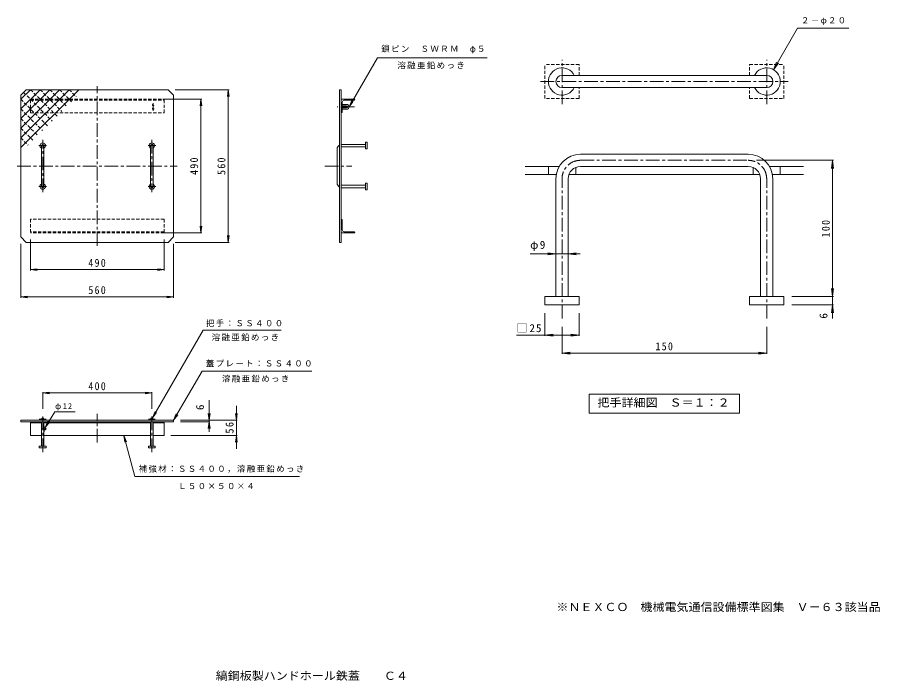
# Model space of a CAD drawing. Units: millimetres, scale not verified, with parts at other scales. Extents: x -1360 to 1801, y -1348 to 1086.
import ezdxf
from ezdxf.enums import TextEntityAlignment as Align

# ---------------------------------------------------------------- set-up
doc = ezdxf.new("R2010")
doc.units = ezdxf.units.MM
doc.header["$LTSCALE"] = 10
for name, pattern in [('CHAIN1', [8, 5, -1, 1, -1]), ('CHAIN2', [12, 9, -1, 1, -1]), ('DASHED1', [1.8, 1.2, -0.6])]:
    doc.linetypes.add(name, pattern=pattern)
for name, color, linetype, lineweight in [('C-0', 7, 'CHAIN2', 18), ('C-1', 2, 'Continuous', 18), ('C-2', 3, 'Continuous', 18), ('C-3', 4, 'Continuous', 18), ('C-4', 7, 'Continuous', 18), ('C-5', 7, 'Continuous', 18), ('C-6', 6, 'Continuous', 9), ('C-E', 7, 'Continuous', 18), ('D-2', 3, 'Continuous', 18), ('D-4', 7, 'Continuous', 18), ('D-6', 6, 'Continuous', 9)]:
    doc.layers.add(name, color=color, linetype=linetype, lineweight=lineweight)
doc.layers.add('F-4_F-4ﾚｲﾔ', color=2, linetype='Continuous')
doc.styles.add('ＭＳ ゴシック', font='')
doc.styles.get('ＭＳ ゴシック').set_extended_font_data('MS Gothic')

msp = doc.modelspace()

# ---------------------------------------------------------------- linework, layer by layer
at = {"layer": 'C-0'}
for p, q in [((-1269.5, -423.22), (-1252.83, -423.22)), ((-1261.79, -434.24), (-1261.79, -414.06))]:
    msp.add_line(p, q, dxfattribs=at)
at = {"layer": 'C-1', "linetype": 'DASHED1'}
for p, q in [((-1311.79, 785.08), (-821.79, 785.08)), ((-1311.79, 735.08), (-1311.79, 785.08)), ((-1311.79, 781.08), (-821.79, 781.08)), ((-821.79, 735.08), (-821.79, 785.08)), ((-1311.79, 735.08), (-821.79, 735.08)), ((-821.79, 345.08), (-1311.79, 345.08)), ((-1311.79, 345.08), (-1311.79, 295.08)), ((-821.79, 345.08), (-821.79, 295.08)), ((-821.79, 299.08), (-1311.79, 299.08)), ((-821.79, 295.08), (-1311.79, 295.08))]:
    msp.add_line(p, q, dxfattribs=at)
at = {"layer": 'C-1'}
for p, q in [((-122.95, 785.08), (-172.95, 785.08)), ((-168.95, 774.58), (-168.95, 738.08)), ((-162.45, 781.08), (-125.95, 781.08)), ((-122.95, 784.08), (-122.95, 785.08)), ((-171.95, 735.08), (-172.95, 735.08)), ((-171.95, 345.08), (-172.95, 345.08)), ((-168.95, 305.58), (-168.95, 342.08)), ((-122.95, 295.08), (-172.95, 295.08)), ((-162.45, 299.08), (-125.95, 299.08)), ((-122.95, 296.08), (-122.95, 295.08)), ((-1311.79, -448.22), (-1311.79, -398.22)), ((-1311.79, -402.22), (-1271.29, -402.22)), ((-1262.29, -402.22), (-871.29, -402.22)), ((-862.29, -402.22), (-821.79, -402.22)), ((-821.79, -448.22), (-821.79, -398.22)), ((-1271.29, -448.22), (-1311.79, -448.22)), ((-871.29, -448.22), (-1262.29, -448.22)), ((-821.79, -448.22), (-862.29, -448.22))]:
    msp.add_line(p, q, dxfattribs=at)
for centre, radius, start, end in [((-162.45, 774.58), 6.5, 90, 180), ((-125.95, 784.08), 3, 270, 0), ((-171.95, 738.08), 3, 270, 0), ((-171.95, 342.08), 3, 0, 90), ((-162.45, 305.58), 6.5, 180, 270), ((-125.95, 296.08), 3, 0, 90), ((-1261.79, -423.22), 6, 270, 90)]:
    msp.add_arc(centre, radius, start, end, dxfattribs=at)
at = {"layer": 'C-2', "linetype": 'CHAIN1'}
for p, q in [((-1066.79, 246.86), (-1066.79, 833.29)), ((-1360.01, 540.08), (-773.57, 540.08)), ((-233.05, 540.08), (-134.31, 540.08)), ((-1066.79, -474.06), (-1066.79, -369.08))]:
    msp.add_line(p, q, dxfattribs=at)
at = {"layer": 'C-2'}
for p, q in [((-1346.79, 800.08), (-1326.79, 820.08)), ((-1346.79, 280.08), (-1346.79, 800.08)), ((-1326.79, 820.08), (-806.79, 820.08)), ((-806.79, 820.08), (-786.79, 800.08)), ((-786.79, 800.08), (-786.79, 280.08)), ((-178.95, 260.08), (-178.95, 820.08)), ((-178.95, 820.08), (-172.95, 820.08)), ((-172.95, 260.08), (-172.95, 820.08)), ((-1346.79, 280.08), (-1326.79, 260.08)), ((-1326.79, 260.08), (-806.79, 260.08)), ((-806.79, 260.08), (-786.79, 280.08)), ((-178.95, 260.08), (-172.95, 260.08)), ((-1346.79, -392.22), (-786.79, -392.22)), ((-1346.79, -398.22), (-1346.79, -392.22)), ((-1346.79, -398.22), (-786.79, -398.22)), ((-786.79, -398.22), (-786.79, -392.22))]:
    msp.add_line(p, q, dxfattribs=at)
at = {"layer": 'C-2', "color": 6, "lineweight": 9}
for p, q in [((-1346.79, 784.72), (-1311.44, 820.08)), ((-1346.79, 749.37), (-1276.08, 820.08)), ((-1346.79, 714.01), (-1240.73, 820.08)), ((-1346.79, 678.65), (-1205.37, 820.08)), ((-1346.79, 607.94), (-1134.66, 820.08)), ((-1346.79, 643.3), (-1170.02, 820.08))]:
    msp.add_line(p, q, dxfattribs=at)
at = {"layer": 'C-2', "color": 6, "linetype": 'DASHED1', "lineweight": 9}
for p, q in [((-1336.79, 810.08), (-1231.89, 705.17)), ((-1311.44, 820.08), (-1214.21, 722.85)), ((-1276.08, 820.08), (-1196.53, 740.53)), ((-1240.73, 820.08), (-1178.85, 758.21)), ((-1205.37, 820.08), (-1161.18, 775.88)), ((-1170.01, 820.08), (-1143.5, 793.56)), ((-1346.79, 784.72), (-1249.57, 687.49)), ((-1346.79, 749.37), (-1267.24, 669.82)), ((-1346.79, 714.01), (-1284.92, 652.14)), ((-1346.79, 678.66), (-1302.6, 634.46)), ((-1346.79, 643.3), (-1320.28, 616.78))]:
    msp.add_line(p, q, dxfattribs=at)
at = {"layer": 'C-2'}
for centre, start, end in [((-1266.79, 615.08), 296.74321, 243.25679), ((-866.79, 615.08), 296.74321, 243.25679), ((-1266.79, 465.08), 116.74321, 63.25679), ((-866.79, 465.08), 116.74321, 63.25679)]:
    msp.add_arc(centre, 10, start, end, dxfattribs=at)
at = {"layer": 'C-3', "linetype": 'CHAIN2'}
msp.add_line((-861.79, 743.08), (-861.79, 771.08), dxfattribs=at)
at = {"layer": 'C-3'}
for p, q in [((-168.95, 761.08), (-168.95, 766.08)), ((-168.95, 766.08), (-152.92, 766.08)), ((-168.95, 761.08), (-152.93, 761.08)), ((-168.95, 748.08), (-168.95, 753.08)), ((-168.95, 753.08), (-152.95, 753.08)), ((-168.95, 748.08), (-152.95, 748.08))]:
    msp.add_line(p, q, dxfattribs=at)
at = {"layer": 'C-3', "linetype": 'CHAIN1'}
msp.add_line((-124.58, 757.08), (-187.99, 757.08), dxfattribs=at)
at = {"layer": 'C-3', "linetype": 'DASHED1'}
for centre in [(-861.79, 763.58), (-861.79, 750.58)]:
    msp.add_circle(centre, 2.5, dxfattribs=at)
at = {"layer": 'C-3'}
for radius, end in [(9, 90), (4, 89.65162)]:
    msp.add_arc((-152.95, 757.08), radius, 270, end, dxfattribs=at)
at = {"layer": 'C-4'}
for p, q in [((-781.79, 820.08), (-583.79, 820.08)), ((-586.79, 820.08), (-590.05, 795.29)), ((-586.79, 260.08), (-586.79, 820.08)), ((-586.79, 820.08), (-583.53, 795.29)), ((-826.79, 785.08), (-683.79, 785.08)), ((-686.79, 785.08), (-690.05, 760.29)), ((-686.79, 295.08), (-686.79, 785.08)), ((-686.79, 785.08), (-683.53, 760.29)), ((-686.79, 295.08), (-690.05, 319.86)), ((-686.79, 295.08), (-683.53, 319.86)), ((-826.79, 295.08), (-683.79, 295.08)), ((-586.79, 260.08), (-590.05, 284.86)), ((-586.79, 260.08), (-583.53, 284.86)), ((-1346.79, 255.08), (-1346.79, 57.08)), ((-1311.79, 270.08), (-1311.79, 157.08)), ((-821.79, 270.08), (-821.79, 157.08)), ((-786.79, 255.08), (-786.79, 57.08)), ((-781.79, 260.08), (-583.79, 260.08)), ((-1311.79, 160.08), (-1287.01, 163.34)), ((-1311.79, 160.08), (-821.79, 160.08)), ((-1311.79, 160.08), (-1287.01, 156.81)), ((-821.79, 160.08), (-846.58, 163.34)), ((-821.79, 160.08), (-846.58, 156.81)), ((-1346.79, 60.08), (-1322.01, 63.34)), ((-786.79, 60.08), (-811.58, 63.34)), ((-1346.79, 60.08), (-786.79, 60.08)), ((-1346.79, 60.08), (-1322.01, 56.81)), ((-786.79, 60.08), (-811.58, 56.81)), ((-1266.79, -292.22), (-1242.01, -288.96)), ((-1266.79, -350.42), (-1266.79, -289.22)), ((-1266.79, -292.22), (-866.79, -292.22)), ((-1266.79, -292.22), (-1242.01, -295.48)), ((-866.79, -292.22), (-891.58, -288.96)), ((-866.79, -292.22), (-891.58, -295.48)), ((-866.79, -350.42), (-866.79, -289.22)), ((-656.79, -318.3), (-656.79, -434.92)), ((-556.79, -339.87), (-556.79, -496.94)), ((-656.79, -392.22), (-660.05, -367.43)), ((-656.79, -392.22), (-653.53, -367.43)), ((-556.79, -392.22), (-560.05, -367.43)), ((-556.79, -392.22), (-553.53, -367.43)), ((-761.79, -392.22), (-553.79, -392.22)), ((-761.79, -398.22), (-653.79, -398.22)), ((-656.79, -398.22), (-660.05, -423.01)), ((-656.79, -398.22), (-653.53, -423.01)), ((-796.79, -448.22), (-553.79, -448.22)), ((-556.79, -448.22), (-560.05, -473.01)), ((-556.79, -448.22), (-553.53, -473.01))]:
    msp.add_line(p, q, dxfattribs=at)
at = {"layer": 'C-5'}
for p, q in [((-143.95, 757.08), (-128.73, 776.91)), ((-1222.77, -361.31), (-1147.95, -361.31)), ((-1257.73, -418.97), (-1242.09, -399.46))]:
    msp.add_line(p, q, dxfattribs=at)
for points in [[(-40.03, 937.08), (-143.95, 757.08), (-134.38, 780.17)], [(-1222.77, -361.31), (-1257.73, -418.97), (-1247.67, -396.08)]]:
    msp.add_lwpolyline(points, dxfattribs=at)
at = {"layer": 'C-6', "linetype": 'CHAIN1'}
for p, q in [((-1266.79, 444.31), (-1266.79, 635.84)), ((-866.79, 635.84), (-866.79, 444.31)), ((-1280.95, 615.08), (-1252.82, 615.08)), ((-852.63, 615.08), (-880.77, 615.08)), ((-1280.95, 465.08), (-1252.82, 465.08)), ((-852.63, 465.08), (-880.77, 465.08)), ((-1266.79, -508.88), (-1266.79, -375.42)), ((-866.79, -508.88), (-866.79, -375.42)), ((-1279.52, -387.72), (-1254.27, -387.72)), ((-854.06, -387.72), (-879.31, -387.72))]:
    msp.add_line(p, q, dxfattribs=at)
at = {"layer": 'C-6'}
for p, q in [((-1271.29, 465.08), (-1271.29, 615.08)), ((-1262.29, 465.08), (-1262.29, 615.08)), ((-871.29, 615.08), (-871.29, 465.08)), ((-862.29, 615.08), (-862.29, 465.08)), ((-187.95, 478.58), (-187.95, 601.58)), ((-169.95, 619.58), (-83.45, 619.58)), ((-169.95, 610.58), (-83.45, 610.58)), ((-83.45, 602.58), (-83.45, 627.58)), ((-83.45, 627.58), (-77.45, 627.58)), ((-83.45, 602.58), (-77.45, 602.58)), ((-77.45, 602.58), (-77.45, 627.58)), ((-83.45, 477.58), (-83.45, 452.58)), ((-169.95, 469.58), (-83.45, 469.58)), ((-169.95, 460.58), (-83.45, 460.58)), ((-83.45, 452.58), (-77.45, 452.58)), ((-1271.29, -392.22), (-1271.29, -387.72)), ((-1271.29, -487.72), (-1271.29, -398.22)), ((-1262.29, -392.22), (-1262.29, -387.72)), ((-1262.29, -487.72), (-1262.29, -398.22)), ((-871.29, -392.22), (-871.29, -387.72)), ((-871.29, -487.72), (-871.29, -398.22)), ((-862.29, -392.22), (-862.29, -387.72)), ((-862.29, -487.72), (-862.29, -398.22)), ((-1279.29, -487.72), (-1254.29, -487.72)), ((-1279.29, -493.72), (-1279.29, -487.72)), ((-879.29, -493.72), (-879.29, -487.72)), ((-854.29, -487.72), (-879.29, -487.72)), ((-854.29, -493.72), (-879.29, -493.72)), ((-854.29, -493.72), (-854.29, -487.72))]:
    msp.add_line(p, q, dxfattribs=at)
for points in [[(-83.45, 477.58), (-77.45, 477.58), (-77.45, 452.58)], [(-1279.29, -493.72), (-1254.29, -493.72), (-1254.29, -487.72)]]:
    msp.add_lwpolyline(points, dxfattribs=at)
msp.add_circle((-866.79, -387.72), 4.5, dxfattribs=at)
for centre, radius, start, end in [((-1266.79, 615.08), 4.5, 0, 180), ((-866.79, 615.08), 4.5, 7.01646, 180), ((-169.95, 601.58), 18, 119.99998, 180), ((-169.95, 601.58), 18, 90, 99.59406), ((-169.95, 601.58), 9, 90, 109.47121), ((-169.95, 478.58), 18, 180, 240), ((-1266.79, 465.08), 4.5, 180, 0), ((-866.79, 465.08), 4.5, 180, 0), ((-169.95, 478.58), 9, 250.52878, 270), ((-169.95, 478.58), 18, 260.40593, 270), ((-1266.79, -387.72), 4.5, 9.05301, 0)]:
    msp.add_arc(centre, radius, start, end, dxfattribs=at)
at = {"layer": 'C-E'}
for p, q in [((-40.03, 937.08), (362.06, 937.08)), ((-864.54, -383.82), (-854.97, -360.73)), ((-864.54, -383.82), (-849.32, -363.99)), ((-786.79, -392.22), (-777.22, -369.12)), ((-786.79, -392.22), (-771.57, -372.39)), ((-969.29, -448.22), (-959.72, -471.32)), ((-969.29, -448.22), (-966.03, -473.01))]:
    msp.add_line(p, q, dxfattribs=at)
for points in [[(-864.54, -383.82), (-678.86, -62.22), (-393.33, -62.22)], [(-786.79, -392.22), (-682.87, -212.22), (-280.78, -212.22)], [(-969.29, -448.22), (-929.1, -598.22), (-325.2, -598.22)]]:
    msp.add_lwpolyline(points, dxfattribs=at)
at = {"layer": 'D-2'}
for p, q in [((626.11, 538.54), (501.08, 538.54)), ((586.55, 508.54), (586.55, 538.54)), ((1397, 538.54), (1522.03, 538.54)), ((1436.55, 508.54), (1436.55, 538.54)), ((615.31, 508.54), (501.08, 508.54)), ((661.63, 508.54), (1361.48, 508.54)), ((686.55, 508.54), (686.55, 535)), ((1336.55, 508.54), (1336.55, 535)), ((1407.8, 508.54), (1522.03, 508.54))]:
    msp.add_line(p, q, dxfattribs=at)
for centre, start, end in [((636.55, 850.08), 26.74368, 333.2563), ((1386.55, 850.08), 206.74368, 153.2563)]:
    msp.add_arc(centre, 50, start, end, dxfattribs=at)
at = {"layer": 'D-4'}
for p, q in [((1411.55, 893.38), (1499.54, 1045.77)), ((1499.54, 1045.77), (1687.42, 1045.77)), ((1411.55, 893.38), (1423.04, 921.09)), ((1411.55, 893.38), (1429.82, 917.18)), ((1349.05, 561.04), (1631.07, 561.04)), ((1628.07, 561.04), (1624.15, 531.3)), ((1628.07, -19.37), (1628.07, 561.04)), ((1628.07, 561.04), (1631.98, 531.3)), ((614.05, 218.35), (584.31, 222.26)), ((659.05, 218.35), (688.8, 222.26)), ((703.46, 218.35), (519.69, 218.35)), ((614.05, 218.35), (584.31, 214.43)), ((659.05, 218.35), (688.8, 214.43)), ((1628.07, 61.04), (1624.15, 90.79)), ((1628.07, 61.04), (1631.98, 90.79)), ((1479.05, 61.04), (1631.07, 61.04)), ((574.05, 1.04), (574.05, -82.89)), ((699.05, 1.04), (699.05, -82.89)), ((1479.05, 31.04), (1631.07, 31.04)), ((1628.07, 31.04), (1624.15, 1.3)), ((1628.07, 31.04), (1631.98, 1.3)), ((636.55, -49.54), (636.55, -149.16)), ((1386.55, -49.54), (1386.55, -149.16)), ((469.6, -79.89), (699.05, -79.89)), ((574.05, -79.89), (603.8, -75.97)), ((574.05, -79.89), (603.8, -83.8)), ((699.05, -79.89), (669.31, -75.97)), ((699.05, -79.89), (669.31, -83.8)), ((636.55, -146.16), (666.3, -142.25)), ((636.55, -146.16), (1386.55, -146.16)), ((636.55, -146.16), (666.3, -150.08)), ((1386.55, -146.16), (1356.81, -142.25)), ((1386.55, -146.16), (1356.81, -150.08))]:
    msp.add_line(p, q, dxfattribs=at)
at = {"layer": 'D-4', "color": 2}
for points in [[(1286.55, -366.16), (1286.55, -296.16), (736.55, -296.16)], [(1286.55, -366.16), (736.55, -366.16), (736.55, -296.16)]]:
    msp.add_lwpolyline(points, dxfattribs=at)
at = {"layer": 'D-6', "linetype": 'CHAIN1'}
for p, q in [((636.55, 767.1), (636.55, 929.25)), ((1386.55, 767.1), (1386.55, 929.25)), ((558.08, 850.08), (1465.03, 850.08)), ((704.05, 561.04), (1319.05, 561.04)), ((636.55, -19.54), (636.55, 493.54)), ((1386.55, -19.54), (1386.55, 493.54))]:
    msp.add_line(p, q, dxfattribs=at)
at = {"layer": 'D-6', "linetype": 'DASHED1'}
for p, q in [((574.05, 787.58), (574.05, 912.58)), ((699.05, 912.58), (574.05, 912.58)), ((699.05, 872.58), (699.05, 912.58)), ((1324.05, 872.58), (1324.05, 912.58)), ((1324.05, 912.58), (1449.05, 912.58)), ((1449.05, 787.58), (1449.05, 912.58)), ((699.05, 787.58), (699.05, 827.58)), ((1324.05, 787.58), (1324.05, 827.58)), ((699.05, 787.58), (574.05, 787.58)), ((1324.05, 787.58), (1449.05, 787.58))]:
    msp.add_line(p, q, dxfattribs=at)
at = {"layer": 'D-6'}
for p, q in [((636.55, 872.58), (1386.55, 872.58)), ((636.55, 827.58), (1386.55, 827.58)), ((704.05, 583.54), (1319.05, 583.54)), ((704.05, 538.54), (1319.05, 538.54)), ((614.05, 61.04), (614.05, 493.54)), ((659.05, 61.04), (659.05, 493.54)), ((1364.05, 61.04), (1364.05, 493.54)), ((1409.05, 61.04), (1409.05, 493.54)), ((574.05, 31.04), (574.05, 61.04)), ((699.05, 61.04), (574.05, 61.04)), ((699.05, 31.04), (699.05, 61.04)), ((1324.05, 61.04), (1449.05, 61.04)), ((1324.05, 31.04), (1324.05, 61.04)), ((699.05, 31.04), (574.05, 31.04))]:
    msp.add_line(p, q, dxfattribs=at)
msp.add_lwpolyline([(1324.05, 31.04), (1449.05, 31.04), (1449.05, 61.04)], dxfattribs=at)
for centre, radius, start, end in [((636.55, 850.08), 22.5, 90, 270), ((1386.55, 850.08), 22.5, 270, 90), ((704.05, 493.54), 90, 90, 180), ((1319.05, 493.54), 90, 0, 90), ((704.05, 493.54), 45, 90, 180), ((1319.05, 493.54), 45, 0, 90)]:
    msp.add_arc(centre, radius, start, end, dxfattribs=at)
at = {"layer": 'D-6', "linetype": 'CHAIN1'}
for centre, start, end in [((704.05, 493.54), 90, 180), ((1319.05, 493.54), 0, 90)]:
    msp.add_arc(centre, 67.5, start, end, dxfattribs=at)

# ---------------------------------------------------------------- texts
at = {"layer": 'C-4', "color": 2, "style": 'ＭＳ ゴシック'}
msp.add_text('6', height=29.33, rotation=90, dxfattribs=at).set_placement((-666.79, -354.7), align=Align.BOTTOM_LEFT)
at = {"layer": 'C-4', "color": 2, "style": 'ＭＳ ゴシック', "width": 1.1}
msp.add_text('※ＮＥＸＣＯ\u3000機械電気通信設備標準図集\u3000Ｖ－６３該当品', height=29.33, dxfattribs=at).set_placement((616.02, -1100.85), align=Align.BOTTOM_LEFT)
at = {"layer": 'C-4', "color": 2, "char_height": 29.33, "attachment_point": 7, "rotation": 90, "style": 'ＭＳ ゴシック'}
for s, insert in [('\\T1.27;\\W0.9;490', (-696.79, 507.58)), ('\\T1.27;\\W0.9;560', (-596.79, 507.58)), ('\\T1.27;\\W0.95;56', (-566.79, -441.47))]:
    msp.add_mtext(s, dxfattribs=dict(at, insert=insert))
at = {"layer": 'C-4', "color": 2, "char_height": 29.33, "attachment_point": 7, "style": 'ＭＳ ゴシック'}
for s, insert in [('\\T1.27;\\W0.9;490', (-1099.29, 170.08)), ('\\T1.27;\\W0.9;560', (-1099.29, 70.08)), ('\\T1.27;\\W0.9;400', (-1099.29, -282.22))]:
    msp.add_mtext(s, dxfattribs=dict(at, insert=insert))
at = {"layer": 'C-5', "insert": (-1221.55, -357.33), "char_height": 21.99, "attachment_point": 7, "style": 'ＭＳ ゴシック'}
msp.add_mtext('\\T1.26;\\W0.95;φ12', dxfattribs=at)
at = {"layer": 'C-E', "char_height": 21.99, "attachment_point": 7, "style": 'ＭＳ ゴシック'}
for s, insert in [('\\T1.17;鎖ピン\u3000ＳＷＲＭ\u3000φ５', (-25.92, 952.93)), ('\\T1.17;溶融亜鉛めっき', (33.09, 895.76)), ('\\T1.17;把手：ＳＳ４００', (-668.33, -49.91)), ('\\T1.17;溶融亜鉛めっき', (-647.41, -101.67)), ('\\T1.17;蓋プレート：ＳＳ４００', (-668.76, -196.36)), ('\\T1.17;溶融亜鉛めっき', (-609.75, -253.54)), ('\\T1.17;補強材：ＳＳ４００，溶融亜鉛めっき', (-915.2, -584.73)), ('\\T1.17;Ｌ５０×５０×４', (-770.6, -645.11))]:
    msp.add_mtext(s, dxfattribs=dict(at, insert=insert))
at = {"layer": 'D-4', "color": 2, "style": 'ＭＳ ゴシック'}
msp.add_text('6', height=29.33, rotation=90, dxfattribs=at).set_placement((1618.07, -19.37), align=Align.BOTTOM_LEFT)
at = {"layer": 'D-4', "color": 2, "style": 'ＭＳ ゴシック', "width": 1.1}
msp.add_text('把手詳細図\u3000Ｓ＝１：２', height=29.33, dxfattribs=at).set_placement((766.55, -351.16), align=Align.BOTTOM_LEFT)
at = {"layer": 'D-4', "insert": (1512.17, 1057.35), "char_height": 21.99, "attachment_point": 7, "style": 'ＭＳ ゴシック'}
msp.add_mtext('\\T1.17;２－φ２０', dxfattribs=at)
at = {"layer": 'D-4', "color": 2, "insert": (1618.07, 278.54), "char_height": 29.33, "attachment_point": 7, "rotation": 90, "style": 'ＭＳ ゴシック'}
msp.add_mtext('\\T1.27;\\W0.9;100', dxfattribs=at)
at = {"layer": 'D-4', "color": 2, "char_height": 29.33, "attachment_point": 7, "style": 'ＭＳ ゴシック'}
for s, insert in [('\\T1.17;φ9', (519.69, 228.35)), ('\\T1.19;□25', (469.6, -69.89)), ('\\T1.27;\\W0.9;150', (979.05, -136.16))]:
    msp.add_mtext(s, dxfattribs=dict(at, insert=insert))
at = {"layer": 'F-4_F-4ﾚｲﾔ', "style": 'ＭＳ ゴシック', "width": 1.1}
msp.add_text('縞鋼板製ハンドホール鉄蓋\u3000\u3000Ｃ４', height=29.33, dxfattribs=at).set_placement((-632.5, -1353.11), align=Align.BOTTOM_LEFT)

doc.saveas('drawing.dxf')
